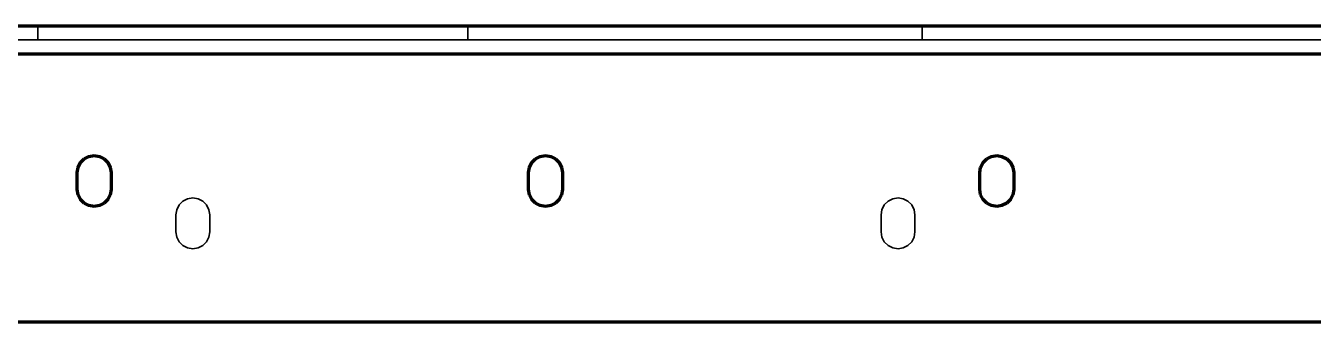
# Model space of a CAD drawing. Header units: millimetres. Extents: x 0 to 420, y 0 to 297.
# Drawn here: x 108.24 to 153.88, y 131.5 to 142 of the extents above; entities that cross this region are included whole.
import ezdxf

# ---------------------------------------------------------------- set-up
doc = ezdxf.new("R2010")
doc.units = ezdxf.units.MM
doc.linetypes.add('DASHED', pattern=[1.524, 1.27, -0.254])

msp = doc.modelspace()

# ---------------------------------------------------------------- linework, layer by layer
at = {"color": 1, "lineweight": 70}
for p, q in [((103.819, 142), (200.162, 142)), ((200.162, 141), (103.819, 141)), ((110.476, 137.371), (110.662, 137.4)), ((110.662, 137.4), (110.847, 137.371)), ((126.476, 137.371), (126.662, 137.4)), ((126.662, 137.4), (126.847, 137.371)), ((142.476, 137.371), (142.662, 137.4)), ((142.662, 137.4), (142.847, 137.371)), ((110.062, 136.8), (110.091, 136.985)), ((110.091, 136.985), (110.176, 137.153)), ((110.176, 137.153), (110.309, 137.285)), ((110.309, 137.285), (110.476, 137.371)), ((110.847, 137.371), (111.014, 137.285)), ((111.014, 137.285), (111.147, 137.153)), ((111.147, 137.153), (111.232, 136.985)), ((111.232, 136.985), (111.262, 136.8)), ((126.062, 136.8), (126.091, 136.985)), ((126.091, 136.985), (126.176, 137.153)), ((126.176, 137.153), (126.309, 137.285)), ((126.309, 137.285), (126.476, 137.371)), ((126.847, 137.371), (127.014, 137.285)), ((127.014, 137.285), (127.147, 137.153)), ((127.147, 137.153), (127.232, 136.985)), ((127.232, 136.985), (127.262, 136.8)), ((142.062, 136.8), (142.091, 136.985)), ((142.091, 136.985), (142.176, 137.153)), ((142.176, 137.153), (142.309, 137.285)), ((142.309, 137.285), (142.476, 137.371)), ((142.847, 137.371), (143.014, 137.285)), ((143.014, 137.285), (143.147, 137.153)), ((143.147, 137.153), (143.232, 136.985)), ((143.232, 136.985), (143.262, 136.8)), ((110.062, 136.2), (110.062, 136.8)), ((111.262, 136.8), (111.262, 136.2)), ((126.062, 136.2), (126.062, 136.8)), ((127.262, 136.8), (127.262, 136.2)), ((142.062, 136.2), (142.062, 136.8)), ((143.262, 136.8), (143.262, 136.2)), ((110.091, 136.015), (110.062, 136.2)), ((111.262, 136.2), (111.232, 136.015)), ((126.091, 136.015), (126.062, 136.2)), ((127.262, 136.2), (127.232, 136.015)), ((142.091, 136.015), (142.062, 136.2)), ((143.262, 136.2), (143.232, 136.015)), ((110.176, 135.847), (110.091, 136.015)), ((110.309, 135.715), (110.176, 135.847)), ((110.476, 135.629), (110.309, 135.715)), ((110.662, 135.6), (110.476, 135.629)), ((110.847, 135.629), (110.662, 135.6)), ((111.014, 135.715), (110.847, 135.629)), ((111.147, 135.847), (111.014, 135.715)), ((111.232, 136.015), (111.147, 135.847)), ((126.176, 135.847), (126.091, 136.015)), ((126.309, 135.715), (126.176, 135.847)), ((126.476, 135.629), (126.309, 135.715)), ((126.662, 135.6), (126.476, 135.629)), ((126.847, 135.629), (126.662, 135.6)), ((127.014, 135.715), (126.847, 135.629)), ((127.147, 135.847), (127.014, 135.715)), ((127.232, 136.015), (127.147, 135.847)), ((142.176, 135.847), (142.091, 136.015)), ((142.309, 135.715), (142.176, 135.847)), ((142.476, 135.629), (142.309, 135.715)), ((142.662, 135.6), (142.476, 135.629)), ((142.847, 135.629), (142.662, 135.6)), ((143.014, 135.715), (142.847, 135.629)), ((143.147, 135.847), (143.014, 135.715)), ((143.232, 136.015), (143.147, 135.847)), ((200.591, 131.5), (103.55, 131.5))]:
    msp.add_line(p, q, dxfattribs=at)
at = {"color": 5, "linetype": 'DASHED', "lineweight": 35}
for p, q in [((192.662, 142), (103.819, 142)), ((186.162, 142), (108.662, 142)), ((108.662, 142), (186.162, 142)), ((108.662, 141.5), (108.662, 142)), ((108.662, 141.5), (108.662, 142)), ((122.628, 142), (122.612, 142)), ((122.612, 142), (122.628, 142)), ((122.628, 142), (122.612, 142)), ((122.612, 142), (122.628, 142)), ((122.676, 142), (122.628, 142)), ((122.628, 142), (122.676, 142)), ((122.676, 142), (122.628, 142)), ((122.628, 142), (122.676, 142)), ((122.753, 142), (122.676, 142)), ((122.676, 142), (122.753, 142)), ((122.753, 142), (122.676, 142)), ((122.676, 142), (122.753, 142)), ((122.856, 142), (122.753, 142)), ((122.753, 142), (122.856, 142)), ((122.856, 142), (122.753, 142)), ((122.753, 142), (122.856, 142)), ((122.98, 142), (122.856, 142)), ((122.856, 142), (122.98, 142)), ((122.98, 142), (122.856, 142)), ((122.856, 142), (122.98, 142)), ((123.117, 142), (122.98, 142)), ((122.98, 142), (123.117, 142)), ((123.117, 142), (122.98, 142)), ((122.98, 142), (123.117, 142)), ((123.262, 142), (123.117, 142)), ((123.117, 142), (123.262, 142)), ((123.262, 142), (123.117, 142)), ((123.117, 142), (123.262, 142)), ((123.406, 142), (123.262, 142)), ((123.262, 142), (123.406, 142)), ((123.406, 142), (123.262, 142)), ((123.262, 142), (123.406, 142)), ((123.544, 142), (123.406, 142)), ((123.406, 142), (123.544, 142)), ((123.544, 142), (123.406, 142)), ((123.406, 142), (123.544, 142)), ((123.667, 142), (123.544, 142)), ((123.544, 142), (123.667, 142)), ((123.667, 142), (123.544, 142)), ((123.544, 142), (123.667, 142)), ((123.77, 142), (123.667, 142)), ((123.667, 142), (123.77, 142)), ((123.77, 142), (123.667, 142)), ((123.667, 142), (123.77, 142)), ((123.847, 142), (123.77, 142)), ((123.77, 142), (123.847, 142)), ((123.847, 142), (123.77, 142)), ((123.77, 142), (123.847, 142)), ((123.895, 142), (123.847, 142)), ((123.847, 142), (123.895, 142)), ((123.895, 142), (123.847, 142)), ((123.847, 142), (123.895, 142)), ((123.912, 142), (123.895, 142)), ((123.895, 142), (123.912, 142)), ((123.912, 142), (123.895, 142)), ((123.895, 142), (123.912, 142)), ((123.912, 142), (123.912, 141.5)), ((123.912, 142), (123.912, 141.5)), ((138.728, 142), (138.712, 142)), ((138.712, 142), (138.728, 142)), ((138.728, 142), (138.712, 142)), ((138.712, 142), (138.728, 142)), ((138.776, 142), (138.728, 142)), ((138.728, 142), (138.776, 142)), ((138.776, 142), (138.728, 142)), ((138.728, 142), (138.776, 142)), ((138.853, 142), (138.776, 142)), ((138.776, 142), (138.853, 142)), ((138.853, 142), (138.776, 142)), ((138.776, 142), (138.853, 142)), ((138.956, 142), (138.853, 142)), ((138.853, 142), (138.956, 142)), ((138.956, 142), (138.853, 142)), ((138.853, 142), (138.956, 142)), ((139.08, 142), (138.956, 142)), ((138.956, 142), (139.08, 142)), ((139.08, 142), (138.956, 142)), ((138.956, 142), (139.08, 142)), ((139.217, 142), (139.08, 142)), ((139.08, 142), (139.217, 142)), ((139.217, 142), (139.08, 142)), ((139.08, 142), (139.217, 142)), ((139.362, 142), (139.217, 142)), ((139.217, 142), (139.362, 142)), ((139.362, 142), (139.217, 142)), ((139.217, 142), (139.362, 142)), ((139.506, 142), (139.362, 142)), ((139.362, 142), (139.506, 142)), ((139.506, 142), (139.362, 142)), ((139.362, 142), (139.506, 142)), ((139.644, 142), (139.506, 142)), ((139.506, 142), (139.644, 142)), ((139.644, 142), (139.506, 142)), ((139.506, 142), (139.644, 142)), ((139.767, 142), (139.644, 142)), ((139.644, 142), (139.767, 142)), ((139.767, 142), (139.644, 142)), ((139.644, 142), (139.767, 142)), ((139.87, 142), (139.767, 142)), ((139.767, 142), (139.87, 142)), ((139.87, 142), (139.767, 142)), ((139.767, 142), (139.87, 142)), ((139.947, 142), (139.87, 142)), ((139.87, 142), (139.947, 142)), ((139.947, 142), (139.87, 142)), ((139.87, 142), (139.947, 142)), ((139.995, 142), (139.947, 142)), ((139.947, 142), (139.995, 142)), ((139.995, 142), (139.947, 142)), ((139.947, 142), (139.995, 142)), ((140.012, 142), (139.995, 142)), ((139.995, 142), (140.012, 142)), ((140.012, 142), (139.995, 142)), ((139.995, 142), (140.012, 142)), ((140.012, 142), (140.012, 141.5)), ((140.012, 142), (140.012, 141.5)), ((66.184, 141.5), (192.662, 141.5)), ((200.162, 141.5), (103.819, 141.5)), ((108.662, 141.5), (186.162, 141.5)), ((186.162, 141.5), (108.662, 141.5)), ((122.628, 141.5), (122.612, 141.5)), ((122.612, 141.5), (122.628, 141.5)), ((122.628, 141.5), (122.612, 141.5)), ((122.612, 141.5), (122.628, 141.5)), ((122.676, 141.5), (122.628, 141.5)), ((122.628, 141.5), (122.676, 141.5)), ((122.676, 141.5), (122.628, 141.5)), ((122.628, 141.5), (122.676, 141.5)), ((122.753, 141.5), (122.676, 141.5)), ((122.676, 141.5), (122.753, 141.5)), ((122.753, 141.5), (122.676, 141.5)), ((122.676, 141.5), (122.753, 141.5)), ((122.856, 141.5), (122.753, 141.5)), ((122.753, 141.5), (122.856, 141.5)), ((122.856, 141.5), (122.753, 141.5)), ((122.753, 141.5), (122.856, 141.5)), ((122.98, 141.5), (122.856, 141.5)), ((122.856, 141.5), (122.98, 141.5)), ((122.98, 141.5), (122.856, 141.5)), ((122.856, 141.5), (122.98, 141.5)), ((123.117, 141.5), (122.98, 141.5)), ((122.98, 141.5), (123.117, 141.5)), ((123.117, 141.5), (122.98, 141.5)), ((122.98, 141.5), (123.117, 141.5)), ((123.262, 141.5), (123.117, 141.5)), ((123.117, 141.5), (123.262, 141.5)), ((123.262, 141.5), (123.117, 141.5)), ((123.117, 141.5), (123.262, 141.5)), ((123.406, 141.5), (123.262, 141.5)), ((123.262, 141.5), (123.406, 141.5)), ((123.406, 141.5), (123.262, 141.5)), ((123.262, 141.5), (123.406, 141.5)), ((123.544, 141.5), (123.406, 141.5)), ((123.406, 141.5), (123.544, 141.5)), ((123.544, 141.5), (123.406, 141.5)), ((123.406, 141.5), (123.544, 141.5)), ((123.667, 141.5), (123.544, 141.5)), ((123.544, 141.5), (123.667, 141.5)), ((123.667, 141.5), (123.544, 141.5)), ((123.544, 141.5), (123.667, 141.5)), ((123.77, 141.5), (123.667, 141.5)), ((123.667, 141.5), (123.77, 141.5)), ((123.77, 141.5), (123.667, 141.5)), ((123.667, 141.5), (123.77, 141.5)), ((123.847, 141.5), (123.77, 141.5)), ((123.77, 141.5), (123.847, 141.5)), ((123.847, 141.5), (123.77, 141.5)), ((123.77, 141.5), (123.847, 141.5)), ((123.895, 141.5), (123.847, 141.5)), ((123.847, 141.5), (123.895, 141.5)), ((123.895, 141.5), (123.847, 141.5)), ((123.847, 141.5), (123.895, 141.5)), ((123.912, 141.5), (123.895, 141.5)), ((123.895, 141.5), (123.912, 141.5)), ((123.912, 141.5), (123.895, 141.5)), ((123.895, 141.5), (123.912, 141.5)), ((138.728, 141.5), (138.712, 141.5)), ((138.712, 141.5), (138.728, 141.5)), ((138.728, 141.5), (138.712, 141.5)), ((138.712, 141.5), (138.728, 141.5)), ((138.776, 141.5), (138.728, 141.5)), ((138.728, 141.5), (138.776, 141.5)), ((138.776, 141.5), (138.728, 141.5)), ((138.728, 141.5), (138.776, 141.5)), ((138.853, 141.5), (138.776, 141.5)), ((138.776, 141.5), (138.853, 141.5)), ((138.853, 141.5), (138.776, 141.5)), ((138.776, 141.5), (138.853, 141.5)), ((138.956, 141.5), (138.853, 141.5)), ((138.853, 141.5), (138.956, 141.5)), ((138.956, 141.5), (138.853, 141.5)), ((138.853, 141.5), (138.956, 141.5)), ((139.08, 141.5), (138.956, 141.5)), ((138.956, 141.5), (139.08, 141.5)), ((139.08, 141.5), (138.956, 141.5)), ((138.956, 141.5), (139.08, 141.5)), ((139.217, 141.5), (139.08, 141.5)), ((139.08, 141.5), (139.217, 141.5)), ((139.217, 141.5), (139.08, 141.5)), ((139.08, 141.5), (139.217, 141.5)), ((139.362, 141.5), (139.217, 141.5)), ((139.217, 141.5), (139.362, 141.5)), ((139.362, 141.5), (139.217, 141.5)), ((139.217, 141.5), (139.362, 141.5)), ((139.506, 141.5), (139.362, 141.5)), ((139.362, 141.5), (139.506, 141.5)), ((139.506, 141.5), (139.362, 141.5)), ((139.362, 141.5), (139.506, 141.5)), ((139.644, 141.5), (139.506, 141.5)), ((139.506, 141.5), (139.644, 141.5)), ((139.644, 141.5), (139.506, 141.5)), ((139.506, 141.5), (139.644, 141.5)), ((139.767, 141.5), (139.644, 141.5)), ((139.644, 141.5), (139.767, 141.5)), ((139.767, 141.5), (139.644, 141.5)), ((139.644, 141.5), (139.767, 141.5)), ((139.87, 141.5), (139.767, 141.5)), ((139.767, 141.5), (139.87, 141.5)), ((139.87, 141.5), (139.767, 141.5)), ((139.767, 141.5), (139.87, 141.5)), ((139.947, 141.5), (139.87, 141.5)), ((139.87, 141.5), (139.947, 141.5)), ((139.947, 141.5), (139.87, 141.5)), ((139.87, 141.5), (139.947, 141.5)), ((139.995, 141.5), (139.947, 141.5)), ((139.947, 141.5), (139.995, 141.5)), ((139.995, 141.5), (139.947, 141.5)), ((139.947, 141.5), (139.995, 141.5)), ((140.012, 141.5), (139.995, 141.5)), ((139.995, 141.5), (140.012, 141.5)), ((140.012, 141.5), (139.995, 141.5)), ((139.995, 141.5), (140.012, 141.5)), ((110.662, 137.4), (110.476, 137.371)), ((110.847, 137.371), (110.662, 137.4)), ((126.662, 137.4), (126.476, 137.371)), ((126.847, 137.371), (126.662, 137.4)), ((142.662, 137.4), (142.476, 137.371)), ((142.847, 137.371), (142.662, 137.4)), ((110.091, 136.985), (110.062, 136.8)), ((110.176, 137.153), (110.091, 136.985)), ((110.309, 137.285), (110.176, 137.153)), ((110.476, 137.371), (110.309, 137.285)), ((111.014, 137.285), (110.847, 137.371)), ((111.147, 137.153), (111.014, 137.285)), ((111.232, 136.985), (111.147, 137.153)), ((111.262, 136.8), (111.232, 136.985)), ((126.091, 136.985), (126.062, 136.8)), ((126.176, 137.153), (126.091, 136.985)), ((126.309, 137.285), (126.176, 137.153)), ((126.476, 137.371), (126.309, 137.285)), ((127.014, 137.285), (126.847, 137.371)), ((127.147, 137.153), (127.014, 137.285)), ((127.232, 136.985), (127.147, 137.153)), ((127.262, 136.8), (127.232, 136.985)), ((142.091, 136.985), (142.062, 136.8)), ((142.176, 137.153), (142.091, 136.985)), ((142.309, 137.285), (142.176, 137.153)), ((142.476, 137.371), (142.309, 137.285)), ((143.014, 137.285), (142.847, 137.371)), ((143.147, 137.153), (143.014, 137.285)), ((143.232, 136.985), (143.147, 137.153)), ((143.262, 136.8), (143.232, 136.985)), ((110.062, 136.8), (110.062, 136.2)), ((111.262, 136.2), (111.262, 136.8)), ((126.062, 136.8), (126.062, 136.2)), ((127.262, 136.2), (127.262, 136.8)), ((142.062, 136.8), (142.062, 136.2)), ((143.262, 136.2), (143.262, 136.8)), ((110.062, 136.2), (110.091, 136.015)), ((111.232, 136.015), (111.262, 136.2)), ((126.062, 136.2), (126.091, 136.015)), ((127.232, 136.015), (127.262, 136.2)), ((142.062, 136.2), (142.091, 136.015)), ((143.232, 136.015), (143.262, 136.2)), ((110.091, 136.015), (110.176, 135.847)), ((110.176, 135.847), (110.309, 135.715)), ((110.309, 135.715), (110.476, 135.629)), ((110.476, 135.629), (110.662, 135.6)), ((110.662, 135.6), (110.847, 135.629)), ((110.847, 135.629), (111.014, 135.715)), ((111.014, 135.715), (111.147, 135.847)), ((111.147, 135.847), (111.232, 136.015)), ((113.591, 135.485), (113.676, 135.653)), ((113.676, 135.653), (113.591, 135.485)), ((113.676, 135.653), (113.809, 135.785)), ((113.809, 135.785), (113.676, 135.653)), ((113.809, 135.785), (113.976, 135.871)), ((113.976, 135.871), (113.809, 135.785)), ((113.976, 135.871), (114.162, 135.9)), ((114.162, 135.9), (113.976, 135.871)), ((114.162, 135.9), (114.347, 135.871)), ((114.347, 135.871), (114.162, 135.9)), ((114.347, 135.871), (114.514, 135.785)), ((114.514, 135.785), (114.347, 135.871)), ((114.514, 135.785), (114.647, 135.653)), ((114.647, 135.653), (114.514, 135.785)), ((114.647, 135.653), (114.732, 135.485)), ((114.732, 135.485), (114.647, 135.653)), ((126.091, 136.015), (126.176, 135.847)), ((126.176, 135.847), (126.309, 135.715)), ((126.309, 135.715), (126.476, 135.629)), ((126.476, 135.629), (126.662, 135.6)), ((126.662, 135.6), (126.847, 135.629)), ((126.847, 135.629), (127.014, 135.715)), ((127.014, 135.715), (127.147, 135.847)), ((127.147, 135.847), (127.232, 136.015)), ((138.591, 135.485), (138.676, 135.653)), ((138.676, 135.653), (138.591, 135.485)), ((138.676, 135.653), (138.809, 135.785)), ((138.809, 135.785), (138.676, 135.653)), ((138.809, 135.785), (138.976, 135.871)), ((138.976, 135.871), (138.809, 135.785)), ((138.976, 135.871), (139.162, 135.9)), ((139.162, 135.9), (138.976, 135.871)), ((139.162, 135.9), (139.347, 135.871)), ((139.347, 135.871), (139.162, 135.9)), ((139.347, 135.871), (139.514, 135.785)), ((139.514, 135.785), (139.347, 135.871)), ((139.514, 135.785), (139.647, 135.653)), ((139.647, 135.653), (139.514, 135.785)), ((139.647, 135.653), (139.732, 135.485)), ((139.732, 135.485), (139.647, 135.653)), ((142.091, 136.015), (142.176, 135.847)), ((142.176, 135.847), (142.309, 135.715)), ((142.309, 135.715), (142.476, 135.629)), ((142.476, 135.629), (142.662, 135.6)), ((142.662, 135.6), (142.847, 135.629)), ((142.847, 135.629), (143.014, 135.715)), ((143.014, 135.715), (143.147, 135.847)), ((143.147, 135.847), (143.232, 136.015)), ((113.562, 135.3), (113.591, 135.485)), ((113.591, 135.485), (113.562, 135.3)), ((113.562, 135.3), (113.562, 134.7)), ((113.562, 134.7), (113.562, 135.3)), ((114.732, 135.485), (114.762, 135.3)), ((114.762, 135.3), (114.732, 135.485)), ((114.762, 134.7), (114.762, 135.3)), ((114.762, 135.3), (114.762, 134.7)), ((138.562, 135.3), (138.591, 135.485)), ((138.591, 135.485), (138.562, 135.3)), ((138.562, 135.3), (138.562, 134.7)), ((138.562, 134.7), (138.562, 135.3)), ((139.732, 135.485), (139.762, 135.3)), ((139.762, 135.3), (139.732, 135.485)), ((139.762, 134.7), (139.762, 135.3)), ((139.762, 135.3), (139.762, 134.7)), ((113.591, 134.515), (113.562, 134.7)), ((113.562, 134.7), (113.591, 134.515)), ((114.762, 134.7), (114.732, 134.515)), ((114.732, 134.515), (114.762, 134.7)), ((138.591, 134.515), (138.562, 134.7)), ((138.562, 134.7), (138.591, 134.515)), ((139.762, 134.7), (139.732, 134.515)), ((139.732, 134.515), (139.762, 134.7)), ((113.676, 134.347), (113.591, 134.515)), ((113.591, 134.515), (113.676, 134.347)), ((113.809, 134.215), (113.676, 134.347)), ((113.676, 134.347), (113.809, 134.215)), ((113.976, 134.129), (113.809, 134.215)), ((113.809, 134.215), (113.976, 134.129)), ((114.514, 134.215), (114.347, 134.129)), ((114.347, 134.129), (114.514, 134.215)), ((114.647, 134.347), (114.514, 134.215)), ((114.514, 134.215), (114.647, 134.347)), ((114.732, 134.515), (114.647, 134.347)), ((114.647, 134.347), (114.732, 134.515)), ((138.676, 134.347), (138.591, 134.515)), ((138.591, 134.515), (138.676, 134.347)), ((138.809, 134.215), (138.676, 134.347)), ((138.676, 134.347), (138.809, 134.215)), ((138.976, 134.129), (138.809, 134.215)), ((138.809, 134.215), (138.976, 134.129)), ((139.514, 134.215), (139.347, 134.129)), ((139.347, 134.129), (139.514, 134.215)), ((139.647, 134.347), (139.514, 134.215)), ((139.514, 134.215), (139.647, 134.347)), ((139.732, 134.515), (139.647, 134.347)), ((139.647, 134.347), (139.732, 134.515)), ((114.162, 134.1), (113.976, 134.129)), ((113.976, 134.129), (114.162, 134.1)), ((114.347, 134.129), (114.162, 134.1)), ((114.162, 134.1), (114.347, 134.129)), ((139.162, 134.1), (138.976, 134.129)), ((138.976, 134.129), (139.162, 134.1)), ((139.347, 134.129), (139.162, 134.1)), ((139.162, 134.1), (139.347, 134.129)), ((65.514, 131.5), (192.662, 131.5)), ((103.55, 131.5), (192.662, 131.5)), ((200.591, 131.5), (103.55, 131.5))]:
    msp.add_line(p, q, dxfattribs=at)

doc.saveas('drawing.dxf')
